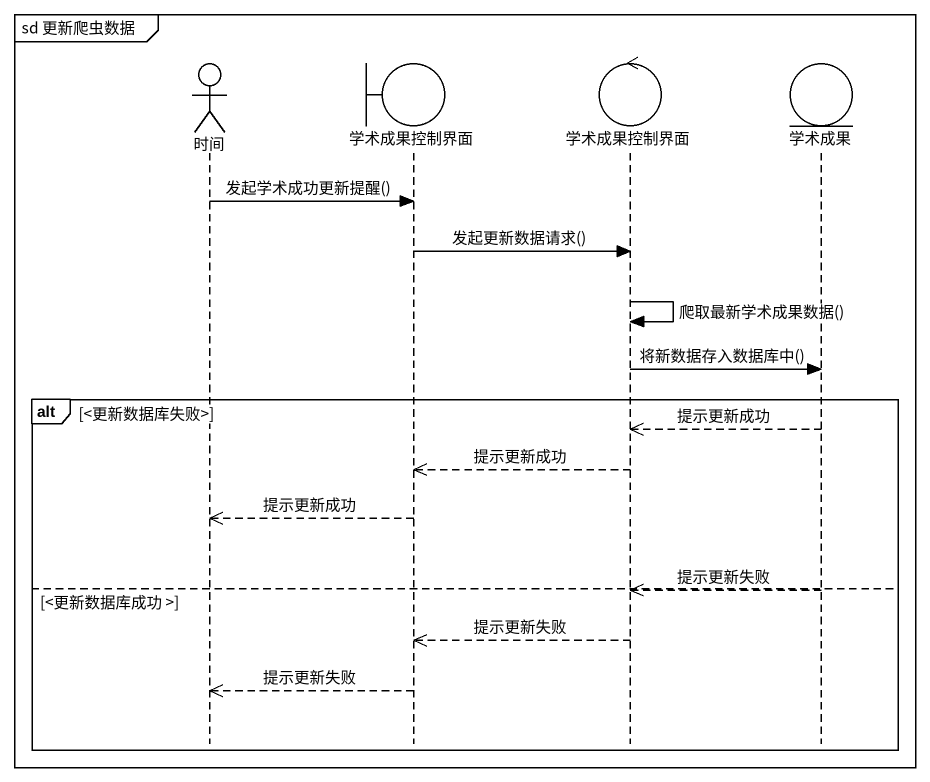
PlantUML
@startuml
mainframe sd 更新爬虫数据
hide footbox
actor 时间
boundary 学术成果控制界面
control "学术成果控制界面" as 学术成果控制界面_2
entity 学术成果

时间 -> 学术成果控制界面 : 发起学术成功更新提醒()
学术成果控制界面 -> 学术成果控制界面_2 : 发起更新数据请求()
学术成果控制界面_2 -> 学术成果控制界面_2 : 爬取最新学术成果数据()
学术成果控制界面_2 -> 学术成果 : 将新数据存入数据库中()
alt <更新数据库失败>
  学术成果 -->> 学术成果控制界面_2 : 提示更新成功
  学术成果控制界面_2 -->> 学术成果控制界面 : 提示更新成功
  学术成果控制界面 -->> 时间 : 提示更新成功
else <更新数据库成功 >
  学术成果 -->> 学术成果控制界面_2 : 提示更新失败
  学术成果控制界面_2 -->> 学术成果控制界面 : 提示更新失败
  学术成果控制界面 -->> 时间 : 提示更新失败
end
@enduml
